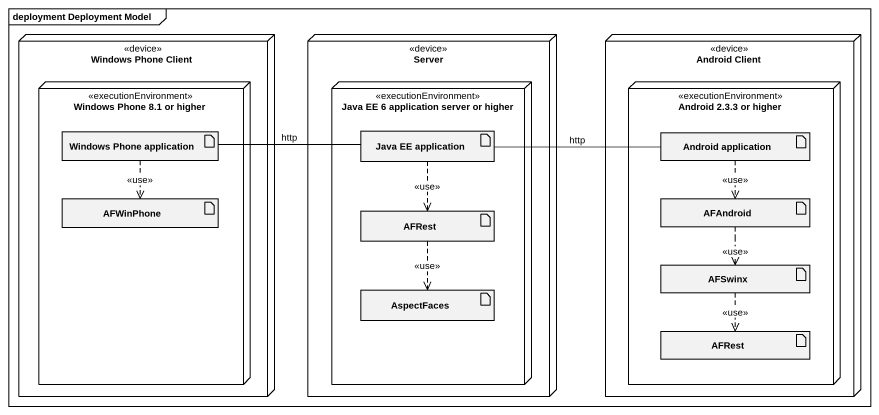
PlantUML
@startuml
mainframe deployment Deployment Model
node "Windows Phone Client" as Windows_Phone_Client <<device>> {
  node "Windows Phone 8.1 or higher" as Windows_Phone_8_1_or_higher <<executionEnvironment>> {
    artifact "Windows Phone application" as Windows_Phone_application
    artifact AFWinPhone
  }
}
node Server <<device>> {
  node "Java EE 6 application server or higher" as Java_EE_6_application <<executionEnvironment>> {
    artifact "Java EE application" as Java_EE_application
    artifact AFRest
    artifact AspectFaces
  }
}
node "Android Client" as Android_Client <<device>> {
  node "Android 2.3.3 or higher" as Android_2_3_3_or_higher <<executionEnvironment>> {
    artifact "Android application" as Android_application
    artifact AFAndroid
    artifact AFSwinx
    artifact "AFRest" as AFRest_2
  }
}
Windows_Phone_application ..> AFWinPhone : <<use>>
Java_EE_application -left- Windows_Phone_application : http
Java_EE_application -right- Android_application : http
Java_EE_application ..> AFRest : <<use>>
Android_application ..> AFAndroid : <<use>>
AFRest ..> AspectFaces : <<use>>
AFAndroid ..> AFSwinx : <<use>>
AFSwinx ..> AFRest_2 : <<use>>
@enduml
